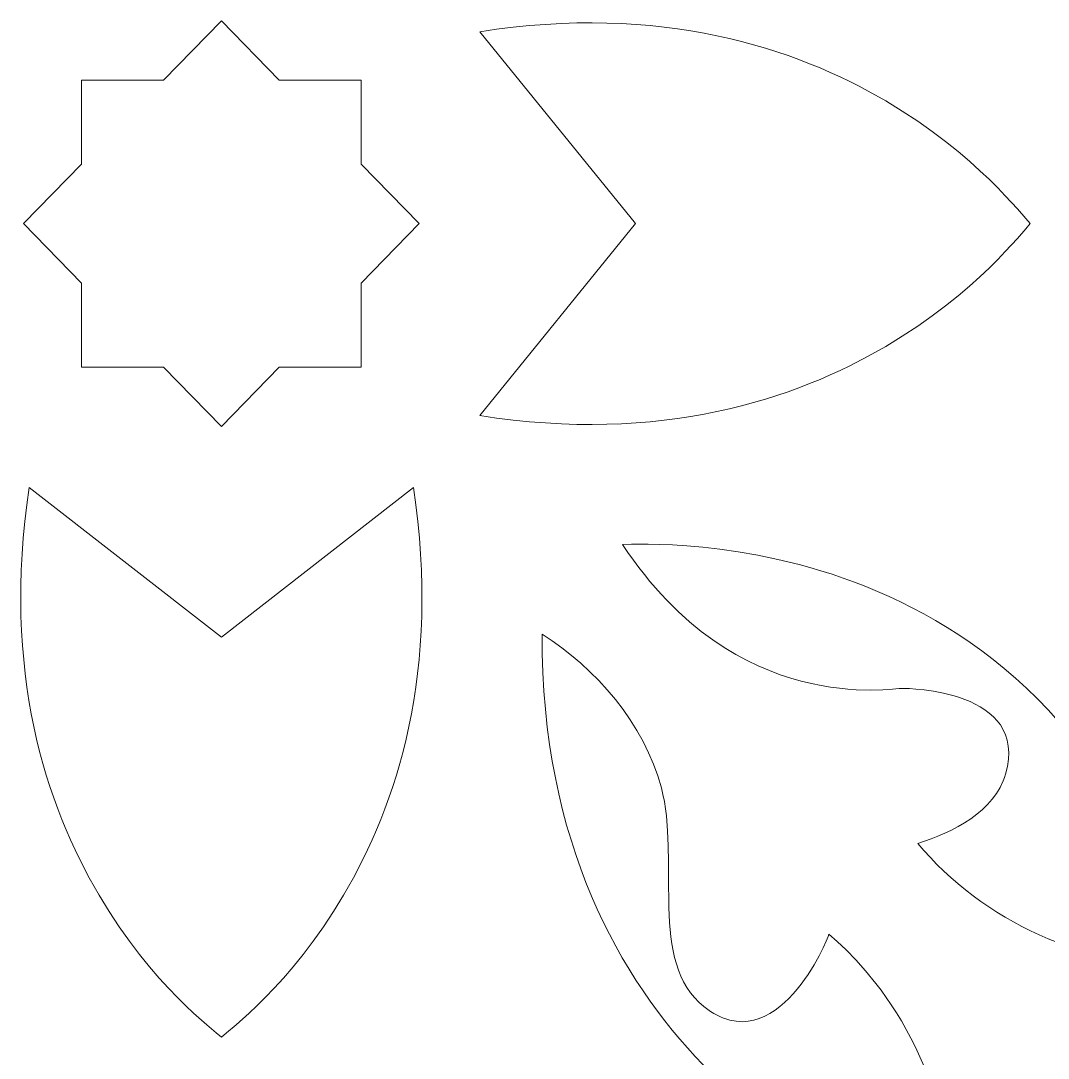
# Model space of a CAD drawing. Header units: millimetres. Extents: x -167 to 167, y -425 to 425.
# Drawn here: x -4.37 to 18.03, y -282.15 to -259.52 of the extents above; entities that cross this region are included whole.
import ezdxf

# ---------------------------------------------------------------- set-up
doc = ezdxf.new("R2010")
doc.units = ezdxf.units.MM
doc.header["$MEASUREMENT"] = 0
doc.layers.add('Layer 1', color=18, linetype='Continuous', true_color=0x000000)

msp = doc.modelspace()

# ---------------------------------------------------------------- linework, layer by layer
at = {"layer": 'Layer 1', "color": 250, "lineweight": 9, "true_color": 0x333333}
for points, knots in [([(-1.263, -260.819), (-1.263, -260.819), (-3.049, -260.817), (-3.049, -260.817), (-3.049, -260.817), (-3.048, -262.651), (-3.048, -262.651), (-3.048, -262.651), (-4.312, -263.946), (-4.312, -263.946), (-4.312, -263.946), (-3.048, -265.242), (-3.048, -265.242), (-3.048, -265.242), (-3.049, -267.076), (-3.049, -267.076), (-3.049, -267.076), (-1.263, -267.074), (-1.263, -267.074), (-1.263, -267.074), (0, -268.372), (0, -268.372), (0, -268.372), (1.263, -267.074), (1.263, -267.074), (1.263, -267.074), (3.049, -267.076), (3.049, -267.076), (3.049, -267.076), (3.047, -265.242), (3.047, -265.242), (3.047, -265.242), (4.312, -263.946), (4.312, -263.946), (4.312, -263.946), (3.047, -262.651), (3.047, -262.651), (3.047, -262.651), (3.049, -260.817), (3.049, -260.817), (3.049, -260.817), (1.263, -260.819), (1.263, -260.819), (1.263, -260.819), (0, -259.521), (0, -259.521), (0, -259.521), (-1.263, -260.819), (-1.263, -260.819)], [0, 0, 0, 0, 0.0625, 0.0625, 0.0625, 0.125, 0.125, 0.125, 0.1875, 0.1875, 0.1875, 0.25, 0.25, 0.25, 0.3125, 0.3125, 0.3125, 0.375, 0.375, 0.375, 0.4375, 0.4375, 0.4375, 0.5, 0.5, 0.5, 0.5625, 0.5625, 0.5625, 0.625, 0.625, 0.625, 0.6875, 0.6875, 0.6875, 0.75, 0.75, 0.75, 0.8125, 0.8125, 0.8125, 0.875, 0.875, 0.875, 0.9375, 0.9375, 0.9375, 1, 1, 1, 1]), ([(7.753, -259.57), (7.753, -259.57), (7.415, -259.581), (7.415, -259.581), (7.415, -259.581), (7.071, -259.6), (7.071, -259.6), (7.071, -259.6), (6.722, -259.627), (6.722, -259.627), (6.722, -259.627), (6.366, -259.662), (6.366, -259.662), (6.366, -259.662), (6.004, -259.706), (6.004, -259.706), (6.004, -259.706), (5.636, -259.76), (5.636, -259.76), (5.636, -259.76), (9.033, -263.946), (9.033, -263.946), (9.033, -263.946), (5.636, -268.133), (5.636, -268.133), (5.636, -268.133), (6.004, -268.186), (6.004, -268.186), (6.004, -268.186), (6.366, -268.231), (6.366, -268.231), (6.366, -268.231), (6.722, -268.266), (6.722, -268.266), (6.722, -268.266), (7.071, -268.293), (7.071, -268.293), (7.071, -268.293), (7.415, -268.312), (7.415, -268.312), (7.415, -268.312), (7.753, -268.323), (7.753, -268.323), (7.753, -268.323), (8.085, -268.325), (8.085, -268.325), (8.085, -268.325), (8.41, -268.321), (8.41, -268.321), (8.41, -268.321), (8.73, -268.309), (8.73, -268.309), (8.73, -268.309), (9.044, -268.29), (9.044, -268.29), (9.044, -268.29), (9.353, -268.265), (9.353, -268.265), (9.353, -268.265), (9.655, -268.233), (9.655, -268.233), (9.655, -268.233), (9.951, -268.194), (9.951, -268.194), (9.951, -268.194), (10.242, -268.15), (10.242, -268.15), (10.242, -268.15), (10.527, -268.1), (10.527, -268.1), (10.527, -268.1), (10.806, -268.045), (10.806, -268.045), (10.806, -268.045), (11.079, -267.984), (11.079, -267.984), (11.079, -267.984), (11.347, -267.918), (11.347, -267.918), (11.347, -267.918), (11.608, -267.848), (11.608, -267.848), (11.608, -267.848), (11.864, -267.773), (11.864, -267.773), (11.864, -267.773), (12.114, -267.694), (12.114, -267.694), (12.114, -267.694), (12.359, -267.611), (12.359, -267.611), (12.359, -267.611), (12.597, -267.525), (12.597, -267.525), (12.597, -267.525), (12.83, -267.435), (12.83, -267.435), (12.83, -267.435), (13.058, -267.342), (13.058, -267.342), (13.058, -267.342), (13.279, -267.245), (13.279, -267.245), (13.279, -267.245), (13.495, -267.147), (13.495, -267.147), (13.495, -267.147), (13.706, -267.045), (13.706, -267.045), (13.706, -267.045), (14.109, -266.837), (14.109, -266.837), (14.109, -266.837), (14.491, -266.622), (14.491, -266.622), (14.491, -266.622), (14.85, -266.402), (14.85, -266.402), (14.85, -266.402), (15.187, -266.18), (15.187, -266.18), (15.187, -266.18), (15.502, -265.957), (15.502, -265.957), (15.502, -265.957), (15.795, -265.736), (15.795, -265.736), (15.795, -265.736), (16.066, -265.518), (16.066, -265.518), (16.066, -265.518), (16.315, -265.306), (16.315, -265.306), (16.315, -265.306), (16.543, -265.102), (16.543, -265.102), (16.543, -265.102), (16.75, -264.908), (16.75, -264.908), (16.75, -264.908), (16.934, -264.725), (16.934, -264.725), (16.934, -264.725), (17.098, -264.556), (17.098, -264.556), (17.098, -264.556), (17.362, -264.268), (17.362, -264.268), (17.362, -264.268), (17.543, -264.059), (17.543, -264.059), (17.543, -264.059), (17.64, -263.946), (17.64, -263.946), (17.64, -263.946), (17.543, -263.834), (17.543, -263.834), (17.543, -263.834), (17.362, -263.625), (17.362, -263.625), (17.362, -263.625), (17.098, -263.337), (17.098, -263.337), (17.098, -263.337), (16.934, -263.168), (16.934, -263.168), (16.934, -263.168), (16.75, -262.985), (16.75, -262.985), (16.75, -262.985), (16.543, -262.791), (16.543, -262.791), (16.543, -262.791), (16.315, -262.586), (16.315, -262.586), (16.315, -262.586), (16.066, -262.374), (16.066, -262.374), (16.066, -262.374), (15.795, -262.157), (15.795, -262.157), (15.795, -262.157), (15.502, -261.936), (15.502, -261.936), (15.502, -261.936), (15.187, -261.713), (15.187, -261.713), (15.187, -261.713), (14.85, -261.491), (14.85, -261.491), (14.85, -261.491), (14.491, -261.271), (14.491, -261.271), (14.491, -261.271), (14.109, -261.056), (14.109, -261.056), (14.109, -261.056), (13.91, -260.951), (13.91, -260.951), (13.91, -260.951), (13.706, -260.847), (13.706, -260.847), (13.706, -260.847), (13.495, -260.746), (13.495, -260.746), (13.495, -260.746), (13.279, -260.647), (13.279, -260.647), (13.279, -260.647), (13.058, -260.551), (13.058, -260.551), (13.058, -260.551), (12.83, -260.458), (12.83, -260.458), (12.83, -260.458), (12.597, -260.368), (12.597, -260.368), (12.597, -260.368), (12.359, -260.281), (12.359, -260.281), (12.359, -260.281), (12.114, -260.198), (12.114, -260.198), (12.114, -260.198), (11.864, -260.119), (11.864, -260.119), (11.864, -260.119), (11.608, -260.045), (11.608, -260.045), (11.608, -260.045), (11.347, -259.974), (11.347, -259.974), (11.347, -259.974), (11.079, -259.909), (11.079, -259.909), (11.079, -259.909), (10.806, -259.848), (10.806, -259.848), (10.806, -259.848), (10.527, -259.793), (10.527, -259.793), (10.527, -259.793), (10.242, -259.743), (10.242, -259.743), (10.242, -259.743), (9.951, -259.698), (9.951, -259.698), (9.951, -259.698), (9.655, -259.66), (9.655, -259.66), (9.655, -259.66), (9.353, -259.628), (9.353, -259.628), (9.353, -259.628), (9.044, -259.602), (9.044, -259.602), (9.044, -259.602), (8.73, -259.584), (8.73, -259.584), (8.73, -259.584), (8.41, -259.572), (8.41, -259.572), (8.41, -259.572), (8.085, -259.567), (8.085, -259.567), (8.085, -259.567), (7.753, -259.57), (7.753, -259.57)], [0, 0, 0, 0, 0.011236, 0.011236, 0.011236, 0.022472, 0.022472, 0.022472, 0.033708, 0.033708, 0.033708, 0.044944, 0.044944, 0.044944, 0.05618, 0.05618, 0.05618, 0.067416, 0.067416, 0.067416, 0.078652, 0.078652, 0.078652, 0.089888, 0.089888, 0.089888, 0.101124, 0.101124, 0.101124, 0.11236, 0.11236, 0.11236, 0.123596, 0.123596, 0.123596, 0.134831, 0.134831, 0.134831, 0.146067, 0.146067, 0.146067, 0.157303, 0.157303, 0.157303, 0.168539, 0.168539, 0.168539, 0.179775, 0.179775, 0.179775, 0.191011, 0.191011, 0.191011, 0.202247, 0.202247, 0.202247, 0.213483, 0.213483, 0.213483, 0.224719, 0.224719, 0.224719, 0.235955, 0.235955, 0.235955, 0.247191, 0.247191, 0.247191, 0.258427, 0.258427, 0.258427, 0.269663, 0.269663, 0.269663, 0.280899, 0.280899, 0.280899, 0.292135, 0.292135, 0.292135, 0.303371, 0.303371, 0.303371, 0.314607, 0.314607, 0.314607, 0.325843, 0.325843, 0.325843, 0.337079, 0.337079, 0.337079, 0.348315, 0.348315, 0.348315, 0.359551, 0.359551, 0.359551, 0.370787, 0.370787, 0.370787, 0.382022, 0.382022, 0.382022, 0.393258, 0.393258, 0.393258, 0.404494, 0.404494, 0.404494, 0.41573, 0.41573, 0.41573, 0.426966, 0.426966, 0.426966, 0.438202, 0.438202, 0.438202, 0.449438, 0.449438, 0.449438, 0.460674, 0.460674, 0.460674, 0.47191, 0.47191, 0.47191, 0.483146, 0.483146, 0.483146, 0.494382, 0.494382, 0.494382, 0.505618, 0.505618, 0.505618, 0.516854, 0.516854, 0.516854, 0.52809, 0.52809, 0.52809, 0.539326, 0.539326, 0.539326, 0.550562, 0.550562, 0.550562, 0.561798, 0.561798, 0.561798, 0.573034, 0.573034, 0.573034, 0.58427, 0.58427, 0.58427, 0.595506, 0.595506, 0.595506, 0.606742, 0.606742, 0.606742, 0.617978, 0.617978, 0.617978, 0.629213, 0.629213, 0.629213, 0.640449, 0.640449, 0.640449, 0.651685, 0.651685, 0.651685, 0.662921, 0.662921, 0.662921, 0.674157, 0.674157, 0.674157, 0.685393, 0.685393, 0.685393, 0.696629, 0.696629, 0.696629, 0.707865, 0.707865, 0.707865, 0.719101, 0.719101, 0.719101, 0.730337, 0.730337, 0.730337, 0.741573, 0.741573, 0.741573, 0.752809, 0.752809, 0.752809, 0.764045, 0.764045, 0.764045, 0.775281, 0.775281, 0.775281, 0.786517, 0.786517, 0.786517, 0.797753, 0.797753, 0.797753, 0.808989, 0.808989, 0.808989, 0.820225, 0.820225, 0.820225, 0.831461, 0.831461, 0.831461, 0.842697, 0.842697, 0.842697, 0.853933, 0.853933, 0.853933, 0.865169, 0.865169, 0.865169, 0.876404, 0.876404, 0.876404, 0.88764, 0.88764, 0.88764, 0.898876, 0.898876, 0.898876, 0.910112, 0.910112, 0.910112, 0.921348, 0.921348, 0.921348, 0.932584, 0.932584, 0.932584, 0.94382, 0.94382, 0.94382, 0.955056, 0.955056, 0.955056, 0.966292, 0.966292, 0.966292, 0.977528, 0.977528, 0.977528, 0.988764, 0.988764, 0.988764, 1, 1, 1, 1]), ([(-4.241, -270.075), (-4.241, -270.075), (-4.284, -270.441), (-4.284, -270.441), (-4.284, -270.441), (-4.319, -270.8), (-4.319, -270.8), (-4.319, -270.8), (-4.345, -271.153), (-4.345, -271.153), (-4.345, -271.153), (-4.363, -271.5), (-4.363, -271.5), (-4.363, -271.5), (-4.373, -271.841), (-4.373, -271.841), (-4.373, -271.841), (-4.375, -272.176), (-4.375, -272.176), (-4.375, -272.176), (-4.37, -272.504), (-4.37, -272.504), (-4.37, -272.504), (-4.357, -272.826), (-4.357, -272.826), (-4.357, -272.826), (-4.338, -273.143), (-4.338, -273.143), (-4.338, -273.143), (-4.311, -273.453), (-4.311, -273.453), (-4.311, -273.453), (-4.279, -273.757), (-4.279, -273.757), (-4.279, -273.757), (-4.24, -274.055), (-4.24, -274.055), (-4.24, -274.055), (-4.196, -274.347), (-4.196, -274.347), (-4.196, -274.347), (-4.145, -274.633), (-4.145, -274.633), (-4.145, -274.633), (-4.089, -274.913), (-4.089, -274.913), (-4.089, -274.913), (-4.029, -275.187), (-4.029, -275.187), (-4.029, -275.187), (-3.963, -275.455), (-3.963, -275.455), (-3.963, -275.455), (-3.892, -275.717), (-3.892, -275.717), (-3.892, -275.717), (-3.817, -275.973), (-3.817, -275.973), (-3.817, -275.973), (-3.738, -276.223), (-3.738, -276.223), (-3.738, -276.223), (-3.655, -276.468), (-3.655, -276.468), (-3.655, -276.468), (-3.568, -276.706), (-3.568, -276.706), (-3.568, -276.706), (-3.478, -276.939), (-3.478, -276.939), (-3.478, -276.939), (-3.385, -277.166), (-3.385, -277.166), (-3.385, -277.166), (-3.289, -277.387), (-3.289, -277.387), (-3.289, -277.387), (-3.19, -277.602), (-3.19, -277.602), (-3.19, -277.602), (-3.089, -277.812), (-3.089, -277.812), (-3.089, -277.812), (-2.881, -278.214), (-2.881, -278.214), (-2.881, -278.214), (-2.666, -278.593), (-2.666, -278.593), (-2.666, -278.593), (-2.447, -278.949), (-2.447, -278.949), (-2.447, -278.949), (-2.225, -279.283), (-2.225, -279.283), (-2.225, -279.283), (-2.003, -279.595), (-2.003, -279.595), (-2.003, -279.595), (-1.782, -279.885), (-1.782, -279.885), (-1.782, -279.885), (-1.566, -280.152), (-1.566, -280.152), (-1.566, -280.152), (-1.354, -280.398), (-1.354, -280.398), (-1.354, -280.398), (-1.151, -280.621), (-1.151, -280.621), (-1.151, -280.621), (-0.957, -280.824), (-0.957, -280.824), (-0.957, -280.824), (-0.775, -281.005), (-0.775, -281.005), (-0.775, -281.005), (-0.607, -281.164), (-0.607, -281.164), (-0.607, -281.164), (-0.32, -281.421), (-0.32, -281.421), (-0.32, -281.421), (-0.112, -281.594), (-0.112, -281.594), (-0.112, -281.594), (0, -281.685), (0, -281.685), (0, -281.685), (0.112, -281.594), (0.112, -281.594), (0.112, -281.594), (0.32, -281.421), (0.32, -281.421), (0.32, -281.421), (0.607, -281.164), (0.607, -281.164), (0.607, -281.164), (0.775, -281.005), (0.775, -281.005), (0.775, -281.005), (0.957, -280.824), (0.957, -280.824), (0.957, -280.824), (1.151, -280.621), (1.151, -280.621), (1.151, -280.621), (1.354, -280.398), (1.354, -280.398), (1.354, -280.398), (1.565, -280.152), (1.565, -280.152), (1.565, -280.152), (1.782, -279.885), (1.782, -279.885), (1.782, -279.885), (2.003, -279.595), (2.003, -279.595), (2.003, -279.595), (2.225, -279.283), (2.225, -279.283), (2.225, -279.283), (2.446, -278.949), (2.446, -278.949), (2.446, -278.949), (2.666, -278.593), (2.666, -278.593), (2.666, -278.593), (2.881, -278.214), (2.881, -278.214), (2.881, -278.214), (3.089, -277.812), (3.089, -277.812), (3.089, -277.812), (3.19, -277.602), (3.19, -277.602), (3.19, -277.602), (3.289, -277.387), (3.289, -277.387), (3.289, -277.387), (3.385, -277.166), (3.385, -277.166), (3.385, -277.166), (3.478, -276.939), (3.478, -276.939), (3.478, -276.939), (3.568, -276.706), (3.568, -276.706), (3.568, -276.706), (3.655, -276.468), (3.655, -276.468), (3.655, -276.468), (3.738, -276.223), (3.738, -276.223), (3.738, -276.223), (3.817, -275.973), (3.817, -275.973), (3.817, -275.973), (3.892, -275.717), (3.892, -275.717), (3.892, -275.717), (3.962, -275.455), (3.962, -275.455), (3.962, -275.455), (4.028, -275.187), (4.028, -275.187), (4.028, -275.187), (4.089, -274.913), (4.089, -274.913), (4.089, -274.913), (4.145, -274.633), (4.145, -274.633), (4.145, -274.633), (4.195, -274.347), (4.195, -274.347), (4.195, -274.347), (4.24, -274.055), (4.24, -274.055), (4.24, -274.055), (4.279, -273.757), (4.279, -273.757), (4.279, -273.757), (4.311, -273.453), (4.311, -273.453), (4.311, -273.453), (4.337, -273.143), (4.337, -273.143), (4.337, -273.143), (4.357, -272.826), (4.357, -272.826), (4.357, -272.826), (4.369, -272.504), (4.369, -272.504), (4.369, -272.504), (4.375, -272.176), (4.375, -272.176), (4.375, -272.176), (4.372, -271.841), (4.372, -271.841), (4.372, -271.841), (4.362, -271.5), (4.362, -271.5), (4.362, -271.5), (4.345, -271.153), (4.345, -271.153), (4.345, -271.153), (4.319, -270.8), (4.319, -270.8), (4.319, -270.8), (4.284, -270.441), (4.284, -270.441), (4.284, -270.441), (4.241, -270.075), (4.241, -270.075), (4.241, -270.075), (4.189, -269.703), (4.189, -269.703), (4.189, -269.703), (0, -272.962), (0, -272.962), (0, -272.962), (-4.189, -269.703), (-4.189, -269.703), (-4.189, -269.703), (-4.241, -270.075), (-4.241, -270.075)], [0, 0, 0, 0, 0.011364, 0.011364, 0.011364, 0.022727, 0.022727, 0.022727, 0.034091, 0.034091, 0.034091, 0.045455, 0.045455, 0.045455, 0.056818, 0.056818, 0.056818, 0.068182, 0.068182, 0.068182, 0.079545, 0.079545, 0.079545, 0.090909, 0.090909, 0.090909, 0.102273, 0.102273, 0.102273, 0.113636, 0.113636, 0.113636, 0.125, 0.125, 0.125, 0.136364, 0.136364, 0.136364, 0.147727, 0.147727, 0.147727, 0.159091, 0.159091, 0.159091, 0.170455, 0.170455, 0.170455, 0.181818, 0.181818, 0.181818, 0.193182, 0.193182, 0.193182, 0.204545, 0.204545, 0.204545, 0.215909, 0.215909, 0.215909, 0.227273, 0.227273, 0.227273, 0.238636, 0.238636, 0.238636, 0.25, 0.25, 0.25, 0.261364, 0.261364, 0.261364, 0.272727, 0.272727, 0.272727, 0.284091, 0.284091, 0.284091, 0.295455, 0.295455, 0.295455, 0.306818, 0.306818, 0.306818, 0.318182, 0.318182, 0.318182, 0.329545, 0.329545, 0.329545, 0.340909, 0.340909, 0.340909, 0.352273, 0.352273, 0.352273, 0.363636, 0.363636, 0.363636, 0.375, 0.375, 0.375, 0.386364, 0.386364, 0.386364, 0.397727, 0.397727, 0.397727, 0.409091, 0.409091, 0.409091, 0.420455, 0.420455, 0.420455, 0.431818, 0.431818, 0.431818, 0.443182, 0.443182, 0.443182, 0.454545, 0.454545, 0.454545, 0.465909, 0.465909, 0.465909, 0.477273, 0.477273, 0.477273, 0.488636, 0.488636, 0.488636, 0.5, 0.5, 0.5, 0.511364, 0.511364, 0.511364, 0.522727, 0.522727, 0.522727, 0.534091, 0.534091, 0.534091, 0.545455, 0.545455, 0.545455, 0.556818, 0.556818, 0.556818, 0.568182, 0.568182, 0.568182, 0.579545, 0.579545, 0.579545, 0.590909, 0.590909, 0.590909, 0.602273, 0.602273, 0.602273, 0.613636, 0.613636, 0.613636, 0.625, 0.625, 0.625, 0.636364, 0.636364, 0.636364, 0.647727, 0.647727, 0.647727, 0.659091, 0.659091, 0.659091, 0.670455, 0.670455, 0.670455, 0.681818, 0.681818, 0.681818, 0.693182, 0.693182, 0.693182, 0.704545, 0.704545, 0.704545, 0.715909, 0.715909, 0.715909, 0.727273, 0.727273, 0.727273, 0.738636, 0.738636, 0.738636, 0.75, 0.75, 0.75, 0.761364, 0.761364, 0.761364, 0.772727, 0.772727, 0.772727, 0.784091, 0.784091, 0.784091, 0.795455, 0.795455, 0.795455, 0.806818, 0.806818, 0.806818, 0.818182, 0.818182, 0.818182, 0.829545, 0.829545, 0.829545, 0.840909, 0.840909, 0.840909, 0.852273, 0.852273, 0.852273, 0.863636, 0.863636, 0.863636, 0.875, 0.875, 0.875, 0.886364, 0.886364, 0.886364, 0.897727, 0.897727, 0.897727, 0.909091, 0.909091, 0.909091, 0.920455, 0.920455, 0.920455, 0.931818, 0.931818, 0.931818, 0.943182, 0.943182, 0.943182, 0.954545, 0.954545, 0.954545, 0.965909, 0.965909, 0.965909, 0.977273, 0.977273, 0.977273, 0.988636, 0.988636, 0.988636, 1, 1, 1, 1]), ([(8.942, -270.938), (8.942, -270.938), (8.752, -270.941), (8.752, -270.941), (8.752, -270.941), (8.868, -271.115), (8.868, -271.115), (8.868, -271.115), (8.986, -271.283), (8.986, -271.283), (8.986, -271.283), (9.105, -271.444), (9.105, -271.444), (9.105, -271.444), (9.225, -271.599), (9.225, -271.599), (9.225, -271.599), (9.346, -271.748), (9.346, -271.748), (9.346, -271.748), (9.468, -271.891), (9.468, -271.891), (9.468, -271.891), (9.591, -272.028), (9.591, -272.028), (9.591, -272.028), (9.714, -272.16), (9.714, -272.16), (9.714, -272.16), (9.963, -272.407), (9.963, -272.407), (9.963, -272.407), (10.213, -272.632), (10.213, -272.632), (10.213, -272.632), (10.465, -272.838), (10.465, -272.838), (10.465, -272.838), (10.716, -273.023), (10.716, -273.023), (10.716, -273.023), (10.967, -273.191), (10.967, -273.191), (10.967, -273.191), (11.217, -273.341), (11.217, -273.341), (11.217, -273.341), (11.465, -273.474), (11.465, -273.474), (11.465, -273.474), (11.71, -273.592), (11.71, -273.592), (11.71, -273.592), (11.952, -273.694), (11.952, -273.694), (11.952, -273.694), (12.189, -273.783), (12.189, -273.783), (12.189, -273.783), (12.421, -273.86), (12.421, -273.86), (12.421, -273.86), (12.648, -273.924), (12.648, -273.924), (12.648, -273.924), (12.868, -273.977), (12.868, -273.977), (12.868, -273.977), (13.08, -274.02), (13.08, -274.02), (13.08, -274.02), (13.285, -274.054), (13.285, -274.054), (13.285, -274.054), (13.48, -274.079), (13.48, -274.079), (13.48, -274.079), (13.666, -274.098), (13.666, -274.098), (13.666, -274.098), (13.842, -274.109), (13.842, -274.109), (13.842, -274.109), (14.159, -274.118), (14.159, -274.118), (14.159, -274.118), (14.425, -274.111), (14.425, -274.111), (14.425, -274.111), (14.635, -274.098), (14.635, -274.098), (14.635, -274.098), (14.783, -274.085), (14.783, -274.085), (14.783, -274.085), (14.861, -274.08), (14.861, -274.08), (14.861, -274.08), (15.007, -274.086), (15.007, -274.086), (15.007, -274.086), (15.149, -274.096), (15.149, -274.096), (15.149, -274.096), (15.326, -274.114), (15.326, -274.114), (15.326, -274.114), (15.53, -274.143), (15.53, -274.143), (15.53, -274.143), (15.752, -274.186), (15.752, -274.186), (15.752, -274.186), (15.984, -274.245), (15.984, -274.245), (15.984, -274.245), (16.1, -274.282), (16.1, -274.282), (16.1, -274.282), (16.216, -274.323), (16.216, -274.323), (16.216, -274.323), (16.331, -274.37), (16.331, -274.37), (16.331, -274.37), (16.442, -274.423), (16.442, -274.423), (16.442, -274.423), (16.549, -274.482), (16.549, -274.482), (16.549, -274.482), (16.652, -274.547), (16.652, -274.547), (16.652, -274.547), (16.748, -274.619), (16.748, -274.619), (16.748, -274.619), (16.837, -274.698), (16.837, -274.698), (16.837, -274.698), (16.918, -274.785), (16.918, -274.785), (16.918, -274.785), (16.99, -274.879), (16.99, -274.879), (16.99, -274.879), (17.052, -274.981), (17.052, -274.981), (17.052, -274.981), (17.102, -275.092), (17.102, -275.092), (17.102, -275.092), (17.139, -275.212), (17.139, -275.212), (17.139, -275.212), (17.163, -275.34), (17.163, -275.34), (17.163, -275.34), (17.173, -275.478), (17.173, -275.478), (17.173, -275.478), (17.167, -275.626), (17.167, -275.626), (17.167, -275.626), (17.145, -275.783), (17.145, -275.783), (17.145, -275.783), (17.104, -275.952), (17.104, -275.952), (17.104, -275.952), (17.081, -276.027), (17.081, -276.027), (17.081, -276.027), (17.053, -276.1), (17.053, -276.1), (17.053, -276.1), (16.987, -276.24), (16.987, -276.24), (16.987, -276.24), (16.907, -276.373), (16.907, -276.373), (16.907, -276.373), (16.814, -276.498), (16.814, -276.498), (16.814, -276.498), (16.71, -276.615), (16.71, -276.615), (16.71, -276.615), (16.597, -276.724), (16.597, -276.724), (16.597, -276.724), (16.475, -276.827), (16.475, -276.827), (16.475, -276.827), (16.345, -276.923), (16.345, -276.923), (16.345, -276.923), (16.209, -277.012), (16.209, -277.012), (16.209, -277.012), (16.069, -277.094), (16.069, -277.094), (16.069, -277.094), (15.924, -277.17), (15.924, -277.17), (15.924, -277.17), (15.777, -277.24), (15.777, -277.24), (15.777, -277.24), (15.629, -277.304), (15.629, -277.304), (15.629, -277.304), (15.481, -277.362), (15.481, -277.362), (15.481, -277.362), (15.191, -277.462), (15.191, -277.462), (15.191, -277.462), (15.324, -277.619), (15.324, -277.619), (15.324, -277.619), (15.463, -277.772), (15.463, -277.772), (15.463, -277.772), (15.607, -277.921), (15.607, -277.921), (15.607, -277.921), (15.756, -278.066), (15.756, -278.066), (15.756, -278.066), (15.909, -278.207), (15.909, -278.207), (15.909, -278.207), (16.067, -278.344), (16.067, -278.344), (16.067, -278.344), (16.229, -278.476), (16.229, -278.476), (16.229, -278.476), (16.394, -278.604), (16.394, -278.604), (16.394, -278.604), (16.564, -278.727), (16.564, -278.727), (16.564, -278.727), (16.737, -278.846), (16.737, -278.846), (16.737, -278.846), (16.913, -278.96), (16.913, -278.96), (16.913, -278.96), (17.093, -279.069), (17.093, -279.069), (17.093, -279.069), (17.275, -279.174), (17.275, -279.174), (17.275, -279.174), (17.46, -279.273), (17.46, -279.273), (17.46, -279.273), (17.648, -279.367), (17.648, -279.367), (17.648, -279.367), (17.837, -279.456), (17.837, -279.456), (17.837, -279.456), (18.029, -279.539), (18.029, -279.539), (18.029, -279.539), (18.223, -279.618), (18.223, -279.618), (18.223, -279.618), (18.419, -279.69), (18.419, -279.69), (18.419, -279.69), (18.616, -279.758), (18.616, -279.758), (18.616, -279.758), (18.814, -279.819), (18.814, -279.819), (18.814, -279.819), (19.013, -279.875), (19.013, -279.875), (19.013, -279.875), (19.212, -279.925), (19.212, -279.925), (19.212, -279.925), (19.413, -279.968), (19.413, -279.968), (19.413, -279.968), (19.614, -280.006), (19.614, -280.006), (19.614, -280.006), (19.815, -280.038), (19.815, -280.038), (19.815, -280.038), (20.016, -280.063), (20.016, -280.063), (20.016, -280.063), (20.217, -280.082), (20.217, -280.082), (20.217, -280.082), (20.417, -280.095), (20.417, -280.095), (20.417, -280.095), (20.617, -280.101), (20.617, -280.101), (20.617, -280.101), (20.816, -280.1), (20.816, -280.1), (20.816, -280.1), (21.013, -280.093), (21.013, -280.093), (21.013, -280.093), (20.882, -279.643), (20.882, -279.643), (20.882, -279.643), (20.742, -279.209), (20.742, -279.209), (20.742, -279.209), (20.594, -278.789), (20.594, -278.789), (20.594, -278.789), (20.437, -278.383), (20.437, -278.383), (20.437, -278.383), (20.272, -277.992), (20.272, -277.992), (20.272, -277.992), (20.1, -277.614), (20.1, -277.614), (20.1, -277.614), (19.92, -277.25), (19.92, -277.25), (19.92, -277.25), (19.733, -276.9), (19.733, -276.9), (19.733, -276.9), (19.54, -276.563), (19.54, -276.563), (19.54, -276.563), (19.341, -276.238), (19.341, -276.238), (19.341, -276.238), (19.135, -275.927), (19.135, -275.927), (19.135, -275.927), (18.924, -275.627), (18.924, -275.627), (18.924, -275.627), (18.708, -275.34), (18.708, -275.34), (18.708, -275.34), (18.487, -275.065), (18.487, -275.065), (18.487, -275.065), (18.261, -274.801), (18.261, -274.801), (18.261, -274.801), (18.031, -274.549), (18.031, -274.549), (18.031, -274.549), (17.797, -274.308), (17.797, -274.308), (17.797, -274.308), (17.56, -274.078), (17.56, -274.078), (17.56, -274.078), (17.319, -273.859), (17.319, -273.859), (17.319, -273.859), (17.076, -273.65), (17.076, -273.65), (17.076, -273.65), (16.83, -273.451), (16.83, -273.451), (16.83, -273.451), (16.582, -273.262), (16.582, -273.262), (16.582, -273.262), (16.332, -273.083), (16.332, -273.083), (16.332, -273.083), (16.081, -272.913), (16.081, -272.913), (16.081, -272.913), (15.829, -272.752), (15.829, -272.752), (15.829, -272.752), (15.575, -272.601), (15.575, -272.601), (15.575, -272.601), (15.322, -272.457), (15.322, -272.457), (15.322, -272.457), (15.068, -272.323), (15.068, -272.323), (15.068, -272.323), (14.815, -272.196), (14.815, -272.196), (14.815, -272.196), (14.562, -272.077), (14.562, -272.077), (14.562, -272.077), (14.31, -271.966), (14.31, -271.966), (14.31, -271.966), (14.059, -271.862), (14.059, -271.862), (14.059, -271.862), (13.81, -271.766), (13.81, -271.766), (13.81, -271.766), (13.563, -271.676), (13.563, -271.676), (13.563, -271.676), (13.318, -271.593), (13.318, -271.593), (13.318, -271.593), (13.076, -271.516), (13.076, -271.516), (13.076, -271.516), (12.836, -271.446), (12.836, -271.446), (12.836, -271.446), (12.6, -271.381), (12.6, -271.381), (12.6, -271.381), (12.14, -271.268), (12.14, -271.268), (12.14, -271.268), (11.697, -271.176), (11.697, -271.176), (11.697, -271.176), (11.274, -271.103), (11.274, -271.103), (11.274, -271.103), (10.873, -271.045), (10.873, -271.045), (10.873, -271.045), (10.499, -271.003), (10.499, -271.003), (10.499, -271.003), (10.152, -270.973), (10.152, -270.973), (10.152, -270.973), (9.837, -270.953), (9.837, -270.953), (9.837, -270.953), (9.556, -270.942), (9.556, -270.942), (9.556, -270.942), (9.311, -270.937), (9.311, -270.937), (9.311, -270.937), (8.942, -270.938), (8.942, -270.938)], [0, 0, 0, 0, 0.006579, 0.006579, 0.006579, 0.013158, 0.013158, 0.013158, 0.019737, 0.019737, 0.019737, 0.026316, 0.026316, 0.026316, 0.032895, 0.032895, 0.032895, 0.039474, 0.039474, 0.039474, 0.046053, 0.046053, 0.046053, 0.052632, 0.052632, 0.052632, 0.059211, 0.059211, 0.059211, 0.065789, 0.065789, 0.065789, 0.072368, 0.072368, 0.072368, 0.078947, 0.078947, 0.078947, 0.085526, 0.085526, 0.085526, 0.092105, 0.092105, 0.092105, 0.098684, 0.098684, 0.098684, 0.105263, 0.105263, 0.105263, 0.111842, 0.111842, 0.111842, 0.118421, 0.118421, 0.118421, 0.125, 0.125, 0.125, 0.131579, 0.131579, 0.131579, 0.138158, 0.138158, 0.138158, 0.144737, 0.144737, 0.144737, 0.151316, 0.151316, 0.151316, 0.157895, 0.157895, 0.157895, 0.164474, 0.164474, 0.164474, 0.171053, 0.171053, 0.171053, 0.177632, 0.177632, 0.177632, 0.184211, 0.184211, 0.184211, 0.190789, 0.190789, 0.190789, 0.197368, 0.197368, 0.197368, 0.203947, 0.203947, 0.203947, 0.210526, 0.210526, 0.210526, 0.217105, 0.217105, 0.217105, 0.223684, 0.223684, 0.223684, 0.230263, 0.230263, 0.230263, 0.236842, 0.236842, 0.236842, 0.243421, 0.243421, 0.243421, 0.25, 0.25, 0.25, 0.256579, 0.256579, 0.256579, 0.263158, 0.263158, 0.263158, 0.269737, 0.269737, 0.269737, 0.276316, 0.276316, 0.276316, 0.282895, 0.282895, 0.282895, 0.289474, 0.289474, 0.289474, 0.296053, 0.296053, 0.296053, 0.302632, 0.302632, 0.302632, 0.309211, 0.309211, 0.309211, 0.315789, 0.315789, 0.315789, 0.322368, 0.322368, 0.322368, 0.328947, 0.328947, 0.328947, 0.335526, 0.335526, 0.335526, 0.342105, 0.342105, 0.342105, 0.348684, 0.348684, 0.348684, 0.355263, 0.355263, 0.355263, 0.361842, 0.361842, 0.361842, 0.368421, 0.368421, 0.368421, 0.375, 0.375, 0.375, 0.381579, 0.381579, 0.381579, 0.388158, 0.388158, 0.388158, 0.394737, 0.394737, 0.394737, 0.401316, 0.401316, 0.401316, 0.407895, 0.407895, 0.407895, 0.414474, 0.414474, 0.414474, 0.421053, 0.421053, 0.421053, 0.427632, 0.427632, 0.427632, 0.434211, 0.434211, 0.434211, 0.440789, 0.440789, 0.440789, 0.447368, 0.447368, 0.447368, 0.453947, 0.453947, 0.453947, 0.460526, 0.460526, 0.460526, 0.467105, 0.467105, 0.467105, 0.473684, 0.473684, 0.473684, 0.480263, 0.480263, 0.480263, 0.486842, 0.486842, 0.486842, 0.493421, 0.493421, 0.493421, 0.5, 0.5, 0.5, 0.506579, 0.506579, 0.506579, 0.513158, 0.513158, 0.513158, 0.519737, 0.519737, 0.519737, 0.526316, 0.526316, 0.526316, 0.532895, 0.532895, 0.532895, 0.539474, 0.539474, 0.539474, 0.546053, 0.546053, 0.546053, 0.552632, 0.552632, 0.552632, 0.559211, 0.559211, 0.559211, 0.565789, 0.565789, 0.565789, 0.572368, 0.572368, 0.572368, 0.578947, 0.578947, 0.578947, 0.585526, 0.585526, 0.585526, 0.592105, 0.592105, 0.592105, 0.598684, 0.598684, 0.598684, 0.605263, 0.605263, 0.605263, 0.611842, 0.611842, 0.611842, 0.618421, 0.618421, 0.618421, 0.625, 0.625, 0.625, 0.631579, 0.631579, 0.631579, 0.638158, 0.638158, 0.638158, 0.644737, 0.644737, 0.644737, 0.651316, 0.651316, 0.651316, 0.657895, 0.657895, 0.657895, 0.664474, 0.664474, 0.664474, 0.671053, 0.671053, 0.671053, 0.677632, 0.677632, 0.677632, 0.684211, 0.684211, 0.684211, 0.690789, 0.690789, 0.690789, 0.697368, 0.697368, 0.697368, 0.703947, 0.703947, 0.703947, 0.710526, 0.710526, 0.710526, 0.717105, 0.717105, 0.717105, 0.723684, 0.723684, 0.723684, 0.730263, 0.730263, 0.730263, 0.736842, 0.736842, 0.736842, 0.743421, 0.743421, 0.743421, 0.75, 0.75, 0.75, 0.756579, 0.756579, 0.756579, 0.763158, 0.763158, 0.763158, 0.769737, 0.769737, 0.769737, 0.776316, 0.776316, 0.776316, 0.782895, 0.782895, 0.782895, 0.789474, 0.789474, 0.789474, 0.796053, 0.796053, 0.796053, 0.802632, 0.802632, 0.802632, 0.809211, 0.809211, 0.809211, 0.815789, 0.815789, 0.815789, 0.822368, 0.822368, 0.822368, 0.828947, 0.828947, 0.828947, 0.835526, 0.835526, 0.835526, 0.842105, 0.842105, 0.842105, 0.848684, 0.848684, 0.848684, 0.855263, 0.855263, 0.855263, 0.861842, 0.861842, 0.861842, 0.868421, 0.868421, 0.868421, 0.875, 0.875, 0.875, 0.881579, 0.881579, 0.881579, 0.888158, 0.888158, 0.888158, 0.894737, 0.894737, 0.894737, 0.901316, 0.901316, 0.901316, 0.907895, 0.907895, 0.907895, 0.914474, 0.914474, 0.914474, 0.921053, 0.921053, 0.921053, 0.927632, 0.927632, 0.927632, 0.934211, 0.934211, 0.934211, 0.940789, 0.940789, 0.940789, 0.947368, 0.947368, 0.947368, 0.953947, 0.953947, 0.953947, 0.960526, 0.960526, 0.960526, 0.967105, 0.967105, 0.967105, 0.973684, 0.973684, 0.973684, 0.980263, 0.980263, 0.980263, 0.986842, 0.986842, 0.986842, 0.993421, 0.993421, 0.993421, 1, 1, 1, 1]), ([(6.998, -273.323), (6.998, -273.323), (7.012, -273.737), (7.012, -273.737), (7.012, -273.737), (7.035, -274.142), (7.035, -274.142), (7.035, -274.142), (7.068, -274.537), (7.068, -274.537), (7.068, -274.537), (7.109, -274.924), (7.109, -274.924), (7.109, -274.924), (7.16, -275.302), (7.16, -275.302), (7.16, -275.302), (7.218, -275.671), (7.218, -275.671), (7.218, -275.671), (7.285, -276.031), (7.285, -276.031), (7.285, -276.031), (7.36, -276.383), (7.36, -276.383), (7.36, -276.383), (7.442, -276.726), (7.442, -276.726), (7.442, -276.726), (7.531, -277.06), (7.531, -277.06), (7.531, -277.06), (7.627, -277.387), (7.627, -277.387), (7.627, -277.387), (7.729, -277.705), (7.729, -277.705), (7.729, -277.705), (7.838, -278.014), (7.838, -278.014), (7.838, -278.014), (7.952, -278.316), (7.952, -278.316), (7.952, -278.316), (8.072, -278.609), (8.072, -278.609), (8.072, -278.609), (8.197, -278.895), (8.197, -278.895), (8.197, -278.895), (8.328, -279.173), (8.328, -279.173), (8.328, -279.173), (8.463, -279.443), (8.463, -279.443), (8.463, -279.443), (8.602, -279.705), (8.602, -279.705), (8.602, -279.705), (8.745, -279.959), (8.745, -279.959), (8.745, -279.959), (8.892, -280.207), (8.892, -280.207), (8.892, -280.207), (9.043, -280.446), (9.043, -280.446), (9.043, -280.446), (9.196, -280.679), (9.196, -280.679), (9.196, -280.679), (9.352, -280.904), (9.352, -280.904), (9.352, -280.904), (9.511, -281.122), (9.511, -281.122), (9.511, -281.122), (9.672, -281.333), (9.672, -281.333), (9.672, -281.333), (9.835, -281.536), (9.835, -281.536), (9.835, -281.536), (10, -281.733), (10, -281.733), (10, -281.733), (10.165, -281.923), (10.165, -281.923), (10.165, -281.923), (10.332, -282.107), (10.332, -282.107), (10.332, -282.107), (10.499, -282.284), (10.499, -282.284), (10.499, -282.284), (10.667, -282.454), (10.667, -282.454), (10.667, -282.454), (10.834, -282.617), (10.834, -282.617), (10.834, -282.617), (11.168, -282.926), (11.168, -282.926), (11.168, -282.926), (11.499, -283.209), (11.499, -283.209), (11.499, -283.209), (11.823, -283.469), (11.823, -283.469), (11.823, -283.469), (12.139, -283.704), (12.139, -283.704), (12.139, -283.704), (12.443, -283.917), (12.443, -283.917), (12.443, -283.917), (12.734, -284.108), (12.734, -284.108), (12.734, -284.108), (13.009, -284.278), (13.009, -284.278), (13.009, -284.278), (13.266, -284.427), (13.266, -284.427), (13.266, -284.427), (13.502, -284.556), (13.502, -284.556), (13.502, -284.556), (13.714, -284.665), (13.714, -284.665), (13.714, -284.665), (13.9, -284.756), (13.9, -284.756), (13.9, -284.756), (14.185, -284.885), (14.185, -284.885), (14.185, -284.885), (14.336, -284.947), (14.336, -284.947), (14.336, -284.947), (14.527, -285.019), (14.527, -285.019), (14.527, -285.019), (14.719, -285.086), (14.719, -285.086), (14.719, -285.086), (15.107, -285.206), (15.107, -285.206), (15.107, -285.206), (15.498, -285.318), (15.498, -285.318), (15.498, -285.318), (15.887, -285.435), (15.887, -285.435), (15.887, -285.435), (15.889, -285.138), (15.889, -285.138), (15.889, -285.138), (15.881, -284.848), (15.881, -284.848), (15.881, -284.848), (15.862, -284.564), (15.862, -284.564), (15.862, -284.564), (15.834, -284.288), (15.834, -284.288), (15.834, -284.288), (15.797, -284.018), (15.797, -284.018), (15.797, -284.018), (15.751, -283.756), (15.751, -283.756), (15.751, -283.756), (15.697, -283.5), (15.697, -283.5), (15.697, -283.5), (15.636, -283.252), (15.636, -283.252), (15.636, -283.252), (15.567, -283.01), (15.567, -283.01), (15.567, -283.01), (15.492, -282.775), (15.492, -282.775), (15.492, -282.775), (15.412, -282.548), (15.412, -282.548), (15.412, -282.548), (15.325, -282.327), (15.325, -282.327), (15.325, -282.327), (15.234, -282.114), (15.234, -282.114), (15.234, -282.114), (15.138, -281.908), (15.138, -281.908), (15.138, -281.908), (15.039, -281.708), (15.039, -281.708), (15.039, -281.708), (14.935, -281.516), (14.935, -281.516), (14.935, -281.516), (14.83, -281.332), (14.83, -281.332), (14.83, -281.332), (14.721, -281.154), (14.721, -281.154), (14.721, -281.154), (14.611, -280.984), (14.611, -280.984), (14.611, -280.984), (14.5, -280.821), (14.5, -280.821), (14.5, -280.821), (14.388, -280.665), (14.388, -280.665), (14.388, -280.665), (14.275, -280.517), (14.275, -280.517), (14.275, -280.517), (14.052, -280.242), (14.052, -280.242), (14.052, -280.242), (13.834, -279.998), (13.834, -279.998), (13.834, -279.998), (13.625, -279.783), (13.625, -279.783), (13.625, -279.783), (13.43, -279.598), (13.43, -279.598), (13.43, -279.598), (13.252, -279.443), (13.252, -279.443), (13.252, -279.443), (13.235, -279.493), (13.235, -279.493), (13.235, -279.493), (13.193, -279.593), (13.193, -279.593), (13.193, -279.593), (13.127, -279.736), (13.127, -279.736), (13.127, -279.736), (13.038, -279.911), (13.038, -279.911), (13.038, -279.911), (12.927, -280.109), (12.927, -280.109), (12.927, -280.109), (12.795, -280.32), (12.795, -280.32), (12.795, -280.32), (12.721, -280.427), (12.721, -280.427), (12.721, -280.427), (12.643, -280.534), (12.643, -280.534), (12.643, -280.534), (12.559, -280.639), (12.559, -280.639), (12.559, -280.639), (12.471, -280.742), (12.471, -280.742), (12.471, -280.742), (12.379, -280.84), (12.379, -280.84), (12.379, -280.84), (12.281, -280.934), (12.281, -280.934), (12.281, -280.934), (12.18, -281.021), (12.18, -281.021), (12.18, -281.021), (12.075, -281.1), (12.075, -281.1), (12.075, -281.1), (11.965, -281.171), (11.965, -281.171), (11.965, -281.171), (11.851, -281.231), (11.851, -281.231), (11.851, -281.231), (11.733, -281.28), (11.733, -281.28), (11.733, -281.28), (11.612, -281.317), (11.612, -281.317), (11.612, -281.317), (11.487, -281.34), (11.487, -281.34), (11.487, -281.34), (11.359, -281.349), (11.359, -281.349), (11.359, -281.349), (11.227, -281.341), (11.227, -281.341), (11.227, -281.341), (11.092, -281.316), (11.092, -281.316), (11.092, -281.316), (11.024, -281.297), (11.024, -281.297), (11.024, -281.297), (10.954, -281.273), (10.954, -281.273), (10.954, -281.273), (10.884, -281.244), (10.884, -281.244), (10.884, -281.244), (10.813, -281.21), (10.813, -281.21), (10.813, -281.21), (10.742, -281.17), (10.742, -281.17), (10.742, -281.17), (10.669, -281.126), (10.669, -281.126), (10.669, -281.126), (10.523, -281.02), (10.523, -281.02), (10.523, -281.02), (10.414, -280.926), (10.414, -280.926), (10.414, -280.926), (10.316, -280.825), (10.316, -280.825), (10.316, -280.825), (10.229, -280.717), (10.229, -280.717), (10.229, -280.717), (10.151, -280.602), (10.151, -280.602), (10.151, -280.602), (10.082, -280.482), (10.082, -280.482), (10.082, -280.482), (10.022, -280.356), (10.022, -280.356), (10.022, -280.356), (9.969, -280.224), (9.969, -280.224), (9.969, -280.224), (9.924, -280.087), (9.924, -280.087), (9.924, -280.087), (9.886, -279.946), (9.886, -279.946), (9.886, -279.946), (9.854, -279.801), (9.854, -279.801), (9.854, -279.801), (9.827, -279.651), (9.827, -279.651), (9.827, -279.651), (9.806, -279.498), (9.806, -279.498), (9.806, -279.498), (9.776, -279.183), (9.776, -279.183), (9.776, -279.183), (9.761, -278.858), (9.761, -278.858), (9.761, -278.858), (9.753, -278.19), (9.753, -278.19), (9.753, -278.19), (9.752, -277.853), (9.752, -277.853), (9.752, -277.853), (9.746, -277.517), (9.746, -277.517), (9.746, -277.517), (9.733, -277.186), (9.733, -277.186), (9.733, -277.186), (9.706, -276.862), (9.706, -276.862), (9.706, -276.862), (9.687, -276.704), (9.687, -276.704), (9.687, -276.704), (9.662, -276.549), (9.662, -276.549), (9.662, -276.549), (9.632, -276.397), (9.632, -276.397), (9.632, -276.397), (9.596, -276.248), (9.596, -276.248), (9.596, -276.248), (9.518, -275.988), (9.518, -275.988), (9.518, -275.988), (9.425, -275.733), (9.425, -275.733), (9.425, -275.733), (9.317, -275.483), (9.317, -275.483), (9.317, -275.483), (9.196, -275.238), (9.196, -275.238), (9.196, -275.238), (9.062, -274.999), (9.062, -274.999), (9.062, -274.999), (8.916, -274.767), (8.916, -274.767), (8.916, -274.767), (8.76, -274.541), (8.76, -274.541), (8.76, -274.541), (8.593, -274.323), (8.593, -274.323), (8.593, -274.323), (8.417, -274.113), (8.417, -274.113), (8.417, -274.113), (8.232, -273.911), (8.232, -273.911), (8.232, -273.911), (8.04, -273.718), (8.04, -273.718), (8.04, -273.718), (7.841, -273.534), (7.841, -273.534), (7.841, -273.534), (7.636, -273.36), (7.636, -273.36), (7.636, -273.36), (7.426, -273.196), (7.426, -273.196), (7.426, -273.196), (7.212, -273.042), (7.212, -273.042), (7.212, -273.042), (6.994, -272.9), (6.994, -272.9), (6.994, -272.9), (6.998, -273.323), (6.998, -273.323)], [0, 0, 0, 0, 0.006803, 0.006803, 0.006803, 0.013605, 0.013605, 0.013605, 0.020408, 0.020408, 0.020408, 0.027211, 0.027211, 0.027211, 0.034014, 0.034014, 0.034014, 0.040816, 0.040816, 0.040816, 0.047619, 0.047619, 0.047619, 0.054422, 0.054422, 0.054422, 0.061224, 0.061224, 0.061224, 0.068027, 0.068027, 0.068027, 0.07483, 0.07483, 0.07483, 0.081633, 0.081633, 0.081633, 0.088435, 0.088435, 0.088435, 0.095238, 0.095238, 0.095238, 0.102041, 0.102041, 0.102041, 0.108844, 0.108844, 0.108844, 0.115646, 0.115646, 0.115646, 0.122449, 0.122449, 0.122449, 0.129252, 0.129252, 0.129252, 0.136054, 0.136054, 0.136054, 0.142857, 0.142857, 0.142857, 0.14966, 0.14966, 0.14966, 0.156463, 0.156463, 0.156463, 0.163265, 0.163265, 0.163265, 0.170068, 0.170068, 0.170068, 0.176871, 0.176871, 0.176871, 0.183673, 0.183673, 0.183673, 0.190476, 0.190476, 0.190476, 0.197279, 0.197279, 0.197279, 0.204082, 0.204082, 0.204082, 0.210884, 0.210884, 0.210884, 0.217687, 0.217687, 0.217687, 0.22449, 0.22449, 0.22449, 0.231293, 0.231293, 0.231293, 0.238095, 0.238095, 0.238095, 0.244898, 0.244898, 0.244898, 0.251701, 0.251701, 0.251701, 0.258503, 0.258503, 0.258503, 0.265306, 0.265306, 0.265306, 0.272109, 0.272109, 0.272109, 0.278912, 0.278912, 0.278912, 0.285714, 0.285714, 0.285714, 0.292517, 0.292517, 0.292517, 0.29932, 0.29932, 0.29932, 0.306122, 0.306122, 0.306122, 0.312925, 0.312925, 0.312925, 0.319728, 0.319728, 0.319728, 0.326531, 0.326531, 0.326531, 0.333333, 0.333333, 0.333333, 0.340136, 0.340136, 0.340136, 0.346939, 0.346939, 0.346939, 0.353741, 0.353741, 0.353741, 0.360544, 0.360544, 0.360544, 0.367347, 0.367347, 0.367347, 0.37415, 0.37415, 0.37415, 0.380952, 0.380952, 0.380952, 0.387755, 0.387755, 0.387755, 0.394558, 0.394558, 0.394558, 0.401361, 0.401361, 0.401361, 0.408163, 0.408163, 0.408163, 0.414966, 0.414966, 0.414966, 0.421769, 0.421769, 0.421769, 0.428571, 0.428571, 0.428571, 0.435374, 0.435374, 0.435374, 0.442177, 0.442177, 0.442177, 0.44898, 0.44898, 0.44898, 0.455782, 0.455782, 0.455782, 0.462585, 0.462585, 0.462585, 0.469388, 0.469388, 0.469388, 0.47619, 0.47619, 0.47619, 0.482993, 0.482993, 0.482993, 0.489796, 0.489796, 0.489796, 0.496599, 0.496599, 0.496599, 0.503401, 0.503401, 0.503401, 0.510204, 0.510204, 0.510204, 0.517007, 0.517007, 0.517007, 0.52381, 0.52381, 0.52381, 0.530612, 0.530612, 0.530612, 0.537415, 0.537415, 0.537415, 0.544218, 0.544218, 0.544218, 0.55102, 0.55102, 0.55102, 0.557823, 0.557823, 0.557823, 0.564626, 0.564626, 0.564626, 0.571429, 0.571429, 0.571429, 0.578231, 0.578231, 0.578231, 0.585034, 0.585034, 0.585034, 0.591837, 0.591837, 0.591837, 0.598639, 0.598639, 0.598639, 0.605442, 0.605442, 0.605442, 0.612245, 0.612245, 0.612245, 0.619048, 0.619048, 0.619048, 0.62585, 0.62585, 0.62585, 0.632653, 0.632653, 0.632653, 0.639456, 0.639456, 0.639456, 0.646259, 0.646259, 0.646259, 0.653061, 0.653061, 0.653061, 0.659864, 0.659864, 0.659864, 0.666667, 0.666667, 0.666667, 0.673469, 0.673469, 0.673469, 0.680272, 0.680272, 0.680272, 0.687075, 0.687075, 0.687075, 0.693878, 0.693878, 0.693878, 0.70068, 0.70068, 0.70068, 0.707483, 0.707483, 0.707483, 0.714286, 0.714286, 0.714286, 0.721088, 0.721088, 0.721088, 0.727891, 0.727891, 0.727891, 0.734694, 0.734694, 0.734694, 0.741497, 0.741497, 0.741497, 0.748299, 0.748299, 0.748299, 0.755102, 0.755102, 0.755102, 0.761905, 0.761905, 0.761905, 0.768707, 0.768707, 0.768707, 0.77551, 0.77551, 0.77551, 0.782313, 0.782313, 0.782313, 0.789116, 0.789116, 0.789116, 0.795918, 0.795918, 0.795918, 0.802721, 0.802721, 0.802721, 0.809524, 0.809524, 0.809524, 0.816327, 0.816327, 0.816327, 0.823129, 0.823129, 0.823129, 0.829932, 0.829932, 0.829932, 0.836735, 0.836735, 0.836735, 0.843537, 0.843537, 0.843537, 0.85034, 0.85034, 0.85034, 0.857143, 0.857143, 0.857143, 0.863946, 0.863946, 0.863946, 0.870748, 0.870748, 0.870748, 0.877551, 0.877551, 0.877551, 0.884354, 0.884354, 0.884354, 0.891156, 0.891156, 0.891156, 0.897959, 0.897959, 0.897959, 0.904762, 0.904762, 0.904762, 0.911565, 0.911565, 0.911565, 0.918367, 0.918367, 0.918367, 0.92517, 0.92517, 0.92517, 0.931973, 0.931973, 0.931973, 0.938776, 0.938776, 0.938776, 0.945578, 0.945578, 0.945578, 0.952381, 0.952381, 0.952381, 0.959184, 0.959184, 0.959184, 0.965986, 0.965986, 0.965986, 0.972789, 0.972789, 0.972789, 0.979592, 0.979592, 0.979592, 0.986395, 0.986395, 0.986395, 0.993197, 0.993197, 0.993197, 1, 1, 1, 1])]:
    msp.add_open_spline(points, degree=3, knots=knots, dxfattribs=at)

doc.saveas('drawing.dxf')
